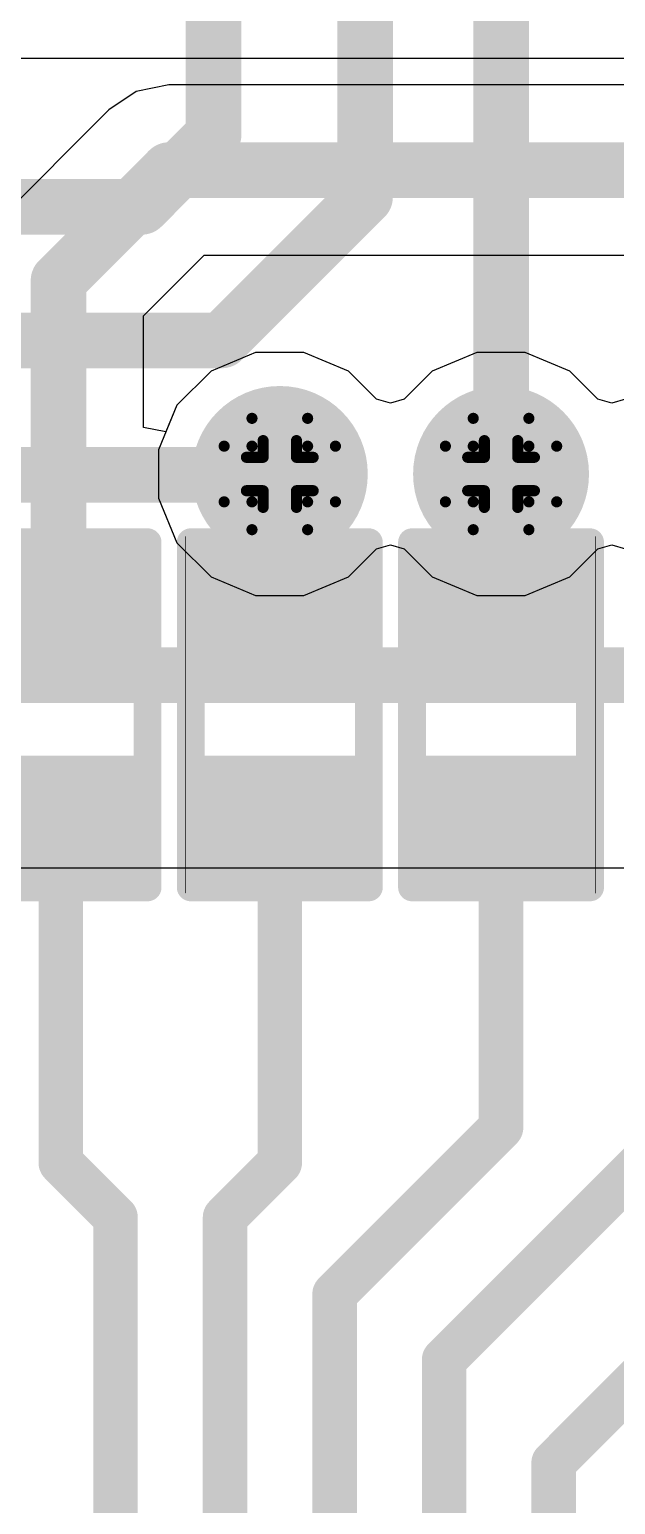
# Model space of a CAD drawing. Header units: inches. Extents: x -3 to 5259, y -3 to 5282.
# Drawn here: x 21.39 to 24.06, y 51.94 to 58.67 of the extents above; entities that cross this region are included whole.
import ezdxf

# ---------------------------------------------------------------- set-up
doc = ezdxf.new("R2010")
doc.units = ezdxf.units.IN
for name, color, linetype in [('Bottom Layer', 5, 'Continuous'), ('Bottom Solder', 6, 'Continuous'), ('Drill Drawing', 1, 'Continuous'), ('Layer 1', 16, 'Continuous'), ('Layer 2', 76, 'Continuous'), ('Top Layer', 1, 'Continuous'), ('Top Overlay', 2, 'Continuous'), ('Top Paste', 8, 'Continuous'), ('Top Solder', 216, 'Continuous'), ('Via Holes', 16, 'Continuous')]:
    doc.layers.add(name, color=color, linetype=linetype)

# ---------------------------------------------------------------- blocks, each defined once
blk = doc.blocks.new('R___0402_104')
at = {"layer": 'Top Layer'}
for points in [[(-0.6985, -0.3175), (-0.6985, 0.3175), (-0.2413, 0.3175), (-0.2413, -0.3175)], [(0.2413, -0.3175), (0.2413, 0.3175), (0.6985, 0.3175), (0.6985, -0.3175)]]:
    blk.add_hatch(color=1, dxfattribs=at).paths.add_polyline_path(points)
at = {"layer": 'Top Paste'}
for points in [[(-0.6985, -0.3175), (-0.6985, 0.3175), (-0.2413, 0.3175), (-0.2413, -0.3175)], [(0.2413, -0.3175), (0.2413, 0.3175), (0.6985, 0.3175), (0.6985, -0.3175)]]:
    blk.add_hatch(color=8, dxfattribs=at).paths.add_polyline_path(points)
at = {"layer": 'Top Solder'}
for points in [[(-0.7535, -0.3725), (-0.7535, 0.3725), (-0.1863, 0.3725), (-0.1863, -0.3725)], [(0.1863, -0.3725), (0.1863, 0.3725), (0.7535, 0.3725), (0.7535, -0.3725)]]:
    blk.add_hatch(color=216, dxfattribs=at).paths.add_polyline_path(points)
at = {"layer": 'Top Overlay'}
for points in [[(-0.7874, 0.4064, 0.127, 0.127, 0), (-0.7874, -0.4064, 0.127, 0.127, 0)], [(-0.7874, 0.4064, 0.127, 0.127, 0), (0.7874, 0.4064, 0.127, 0.127, 0)], [(0.7874, 0.4064, 0.127, 0.127, 0), (0.7874, -0.4064, 0.127, 0.127, 0)], [(-0.7874, -0.4064, 0.127, 0.127, 0), (0.7874, -0.4064, 0.127, 0.127, 0)], [(-0.8128, -0.4318, 0.00323, 0.00323, 0), (0.8128, -0.4318, 0.00323, 0.00323, 0)]]:
    blk.add_lwpolyline(points, format="xyseb", dxfattribs=at)
for points in [[(-0.8191, 0.4064, 0.0635, 0.0635, 1), (-0.7556, 0.4064, 0.0635, 0.0635, 1)], [(-0.8191, 0.4064, 0.0635, 0.0635, 1), (-0.7556, 0.4064, 0.0635, 0.0635, 1)], [(0.7556, 0.4064, 0.0635, 0.0635, 1), (0.8191, 0.4064, 0.0635, 0.0635, 1)], [(0.7556, 0.4064, 0.0635, 0.0635, 1), (0.8191, 0.4064, 0.0635, 0.0635, 1)], [(-0.8191, -0.4064, 0.0635, 0.0635, 1), (-0.7556, -0.4064, 0.0635, 0.0635, 1)], [(-0.8191, -0.4064, 0.0635, 0.0635, 1), (-0.7556, -0.4064, 0.0635, 0.0635, 1)], [(0.7556, -0.4064, 0.0635, 0.0635, 1), (0.8191, -0.4064, 0.0635, 0.0635, 1)], [(0.7556, -0.4064, 0.0635, 0.0635, 1), (0.8191, -0.4064, 0.0635, 0.0635, 1)], [(-0.8136, -0.4318, 0.00161, 0.00161, 1), (-0.812, -0.4318, 0.00161, 0.00161, 1)], [(0.812, -0.4318, 0.00161, 0.00161, 1), (0.8136, -0.4318, 0.00161, 0.00161, 1)]]:
    blk.add_lwpolyline(points, format="xyseb", close=True, dxfattribs=at)
blk = doc.blocks.new('R___0402_113')
at = {"layer": 'Top Layer'}
for points in [[(-0.6985, -0.3175), (-0.6985, 0.3175), (-0.2413, 0.3175), (-0.2413, -0.3175)], [(0.2413, -0.3175), (0.2413, 0.3175), (0.6985, 0.3175), (0.6985, -0.3175)]]:
    blk.add_hatch(color=1, dxfattribs=at).paths.add_polyline_path(points)
at = {"layer": 'Top Paste'}
for points in [[(-0.6985, -0.3175), (-0.6985, 0.3175), (-0.2413, 0.3175), (-0.2413, -0.3175)], [(0.2413, -0.3175), (0.2413, 0.3175), (0.6985, 0.3175), (0.6985, -0.3175)]]:
    blk.add_hatch(color=8, dxfattribs=at).paths.add_polyline_path(points)
at = {"layer": 'Top Solder'}
for points in [[(-0.7535, -0.3725), (-0.7535, 0.3725), (-0.1863, 0.3725), (-0.1863, -0.3725)], [(0.1863, -0.3725), (0.1863, 0.3725), (0.7535, 0.3725), (0.7535, -0.3725)]]:
    blk.add_hatch(color=216, dxfattribs=at).paths.add_polyline_path(points)
at = {"layer": 'Top Overlay'}
for points in [[(-0.7874, -0.4064, 0.127, 0.127, 0), (-0.7874, 0.4064, 0.127, 0.127, 0)], [(0.7874, 0.4064, 0.127, 0.127, 0), (-0.7874, 0.4064, 0.127, 0.127, 0)], [(0.7874, -0.4064, 0.127, 0.127, 0), (0.7874, 0.4064, 0.127, 0.127, 0)], [(0.7874, -0.4064, 0.127, 0.127, 0), (-0.7874, -0.4064, 0.127, 0.127, 0)], [(0.8128, -0.4318, 0.00323, 0.00323, 0), (-0.8128, -0.4318, 0.00323, 0.00323, 0)]]:
    blk.add_lwpolyline(points, format="xyseb", dxfattribs=at)
for points in [[(-0.8191, 0.4064, 0.0635, 0.0635, 1), (-0.7556, 0.4064, 0.0635, 0.0635, 1)], [(-0.8191, 0.4064, 0.0635, 0.0635, 1), (-0.7556, 0.4064, 0.0635, 0.0635, 1)], [(0.7556, 0.4064, 0.0635, 0.0635, 1), (0.8191, 0.4064, 0.0635, 0.0635, 1)], [(0.7556, 0.4064, 0.0635, 0.0635, 1), (0.8191, 0.4064, 0.0635, 0.0635, 1)], [(-0.8191, -0.4064, 0.0635, 0.0635, 1), (-0.7556, -0.4064, 0.0635, 0.0635, 1)], [(-0.8191, -0.4064, 0.0635, 0.0635, 1), (-0.7556, -0.4064, 0.0635, 0.0635, 1)], [(0.7556, -0.4064, 0.0635, 0.0635, 1), (0.8191, -0.4064, 0.0635, 0.0635, 1)], [(0.7556, -0.4064, 0.0635, 0.0635, 1), (0.8191, -0.4064, 0.0635, 0.0635, 1)], [(-0.8136, -0.4318, 0.00161, 0.00161, 1), (-0.812, -0.4318, 0.00161, 0.00161, 1)], [(0.812, -0.4318, 0.00161, 0.00161, 1), (0.8136, -0.4318, 0.00161, 0.00161, 1)]]:
    blk.add_lwpolyline(points, format="xyseb", close=True, dxfattribs=at)
blk = doc.blocks.new('R___0402_140')
at = {"layer": 'Top Layer'}
for points in [[(-0.6985, -0.3175), (-0.6985, 0.3175), (-0.2413, 0.3175), (-0.2413, -0.3175)], [(0.2413, -0.3175), (0.2413, 0.3175), (0.6985, 0.3175), (0.6985, -0.3175)]]:
    blk.add_hatch(color=1, dxfattribs=at).paths.add_polyline_path(points)
at = {"layer": 'Top Paste'}
for points in [[(-0.6985, -0.3175), (-0.6985, 0.3175), (-0.2413, 0.3175), (-0.2413, -0.3175)], [(0.2413, -0.3175), (0.2413, 0.3175), (0.6985, 0.3175), (0.6985, -0.3175)]]:
    blk.add_hatch(color=8, dxfattribs=at).paths.add_polyline_path(points)
at = {"layer": 'Top Solder'}
for points in [[(-0.7535, -0.3725), (-0.7535, 0.3725), (-0.1863, 0.3725), (-0.1863, -0.3725)], [(0.1863, -0.3725), (0.1863, 0.3725), (0.7535, 0.3725), (0.7535, -0.3725)]]:
    blk.add_hatch(color=216, dxfattribs=at).paths.add_polyline_path(points)
at = {"layer": 'Top Overlay'}
for points in [[(-0.7874, -0.4064, 0.127, 0.127, 0), (-0.7874, 0.4064, 0.127, 0.127, 0)], [(0.7874, 0.4064, 0.127, 0.127, 0), (-0.7874, 0.4064, 0.127, 0.127, 0)], [(0.7874, -0.4064, 0.127, 0.127, 0), (0.7874, 0.4064, 0.127, 0.127, 0)], [(0.7874, -0.4064, 0.127, 0.127, 0), (-0.7874, -0.4064, 0.127, 0.127, 0)], [(0.8128, -0.4318, 0.00323, 0.00323, 0), (-0.8128, -0.4318, 0.00323, 0.00323, 0)]]:
    blk.add_lwpolyline(points, format="xyseb", dxfattribs=at)
for points in [[(-0.8191, 0.4064, 0.0635, 0.0635, 1), (-0.7556, 0.4064, 0.0635, 0.0635, 1)], [(-0.8191, 0.4064, 0.0635, 0.0635, 1), (-0.7556, 0.4064, 0.0635, 0.0635, 1)], [(0.7556, 0.4064, 0.0635, 0.0635, 1), (0.8191, 0.4064, 0.0635, 0.0635, 1)], [(0.7556, 0.4064, 0.0635, 0.0635, 1), (0.8191, 0.4064, 0.0635, 0.0635, 1)], [(-0.8191, -0.4064, 0.0635, 0.0635, 1), (-0.7556, -0.4064, 0.0635, 0.0635, 1)], [(-0.8191, -0.4064, 0.0635, 0.0635, 1), (-0.7556, -0.4064, 0.0635, 0.0635, 1)], [(0.7556, -0.4064, 0.0635, 0.0635, 1), (0.8191, -0.4064, 0.0635, 0.0635, 1)], [(0.7556, -0.4064, 0.0635, 0.0635, 1), (0.8191, -0.4064, 0.0635, 0.0635, 1)], [(-0.8136, -0.4318, 0.00161, 0.00161, 1), (-0.812, -0.4318, 0.00161, 0.00161, 1)], [(0.812, -0.4318, 0.00161, 0.00161, 1), (0.8136, -0.4318, 0.00161, 0.00161, 1)]]:
    blk.add_lwpolyline(points, format="xyseb", close=True, dxfattribs=at)

msp = doc.modelspace()

# ---------------------------------------------------------------- hatches: boundary and pattern name
at = {"layer": 'Bottom Layer'}
h = msp.add_hatch(color=5, dxfattribs=at)
edge = h.paths.add_edge_path()
edge.add_arc((22.528, 56.642), 0.3, 0, 360)
h = msp.add_hatch(color=5, dxfattribs=at)
edge = h.paths.add_edge_path()
edge.add_arc((23.538, 56.642), 0.3, 0, 360)
at = {"layer": 'Bottom Solder'}
h = msp.add_hatch(color=6, dxfattribs=at)
edge = h.paths.add_edge_path()
edge.add_arc((22.528, 56.642), 0.4016, 0, 360)
h = msp.add_hatch(color=6, dxfattribs=at)
edge = h.paths.add_edge_path()
edge.add_arc((23.538, 56.642), 0.4016, 0, 360)
at = {"layer": 'Layer 1'}
h = msp.add_hatch(color=16, dxfattribs=at)
edge = h.paths.add_edge_path()
edge.add_arc((22.528, 56.642), 0.3, 0, 360)
h = msp.add_hatch(color=16, dxfattribs=at)
edge = h.paths.add_edge_path()
edge.add_arc((23.538, 56.642), 0.3, 0, 360)
at = {"layer": 'Layer 2'}
h = msp.add_hatch(color=76, dxfattribs=at)
edge = h.paths.add_edge_path()
edge.add_arc((22.528, 56.642), 0.3, 0, 360)
h = msp.add_hatch(color=76, dxfattribs=at)
edge = h.paths.add_edge_path()
edge.add_arc((23.538, 56.642), 0.3, 0, 360)
at = {"layer": 'Top Layer'}
h = msp.add_hatch(color=1, dxfattribs=at)
edge = h.paths.add_edge_path()
edge.add_arc((22.528, 56.642), 0.3, 0, 360)
h = msp.add_hatch(color=1, dxfattribs=at)
edge = h.paths.add_edge_path()
edge.add_arc((23.538, 56.642), 0.3, 0, 360)
at = {"layer": 'Top Solder'}
h = msp.add_hatch(color=216, dxfattribs=at)
edge = h.paths.add_edge_path()
edge.add_arc((22.528, 56.642), 0.4016, 0, 360)
h = msp.add_hatch(color=216, dxfattribs=at)
edge = h.paths.add_edge_path()
edge.add_arc((23.538, 56.642), 0.4016, 0, 360)
at = {"layer": 'Via Holes'}
h = msp.add_hatch(color=7, dxfattribs=at)
edge = h.paths.add_edge_path()
edge.add_arc((22.528, 56.642), 0.15, 0, 360)
h = msp.add_hatch(color=7, dxfattribs=at)
edge = h.paths.add_edge_path()
edge.add_arc((23.538, 56.642), 0.15, 0, 360)

# ---------------------------------------------------------------- linework, layer by layer
at = {"layer": 'Bottom Layer'}
for p, q in [((4.6648, 58.5395), (29.4175, 58.5395)), ((22.4178, 57.196), (22.2142, 57.1117)), ((22.6382, 57.196), (22.4178, 57.196)), ((22.8418, 57.1117), (22.6382, 57.196)), ((23.4278, 57.196), (23.2242, 57.1117)), ((23.6482, 57.196), (23.4278, 57.196)), ((23.8518, 57.1117), (23.6482, 57.196)), ((22.2142, 57.1117), (22.0583, 56.9558)), ((22.9698, 56.9836), (22.8418, 57.1117)), ((23.2242, 57.1117), (23.0961, 56.9836)), ((23.9799, 56.9836), (23.8518, 57.1117)), ((22.0583, 56.9558), (21.974, 56.7522)), ((23.033, 56.9658), (22.9698, 56.9836)), ((23.0961, 56.9836), (23.033, 56.9658)), ((24.043, 56.9658), (23.9799, 56.9836)), ((24.1061, 56.9836), (24.043, 56.9658)), ((21.974, 56.7522), (21.974, 56.5318)), ((21.974, 56.5318), (22.0583, 56.3282)), ((22.0583, 56.3282), (22.2142, 56.1723)), ((22.8418, 56.1723), (22.9698, 56.3004)), ((22.9698, 56.3004), (23.033, 56.3182)), ((23.033, 56.3182), (23.0961, 56.3004)), ((23.0961, 56.3004), (23.2242, 56.1723)), ((23.8518, 56.1723), (23.9799, 56.3004)), ((23.9799, 56.3004), (24.043, 56.3182)), ((24.043, 56.3182), (24.1061, 56.3004)), ((22.2142, 56.1723), (22.4178, 56.088)), ((22.6382, 56.088), (22.8418, 56.1723)), ((23.2242, 56.1723), (23.4278, 56.088)), ((23.6482, 56.088), (23.8518, 56.1723)), ((22.4178, 56.088), (22.6382, 56.088)), ((23.4278, 56.088), (23.6482, 56.088))]:
    msp.add_line(p, q, dxfattribs=at)
at = {"layer": 'Drill Drawing'}
for points in [[(22.401, 56.769, 0.0508, 0.0508, 0), (22.401, 56.896, 0.0508, 0.0508, 0)], [(22.401, 56.896, 0.0508, 0.0508, 0), (22.655, 56.896, 0.0508, 0.0508, 0)], [(22.655, 56.769, 0.0508, 0.0508, 0), (22.655, 56.896, 0.0508, 0.0508, 0)], [(23.411, 56.769, 0.0508, 0.0508, 0), (23.411, 56.896, 0.0508, 0.0508, 0)], [(23.411, 56.896, 0.0508, 0.0508, 0), (23.665, 56.896, 0.0508, 0.0508, 0)], [(23.665, 56.769, 0.0508, 0.0508, 0), (23.665, 56.896, 0.0508, 0.0508, 0)], [(22.4518, 56.7182, 0.0508, 0.0508, 0), (22.4518, 56.7944, 0.0508, 0.0508, 0)], [(22.4518, 56.7944, 0.0508, 0.0508, 0), (22.6042, 56.7944, 0.0508, 0.0508, 0)], [(22.6042, 56.7182, 0.0508, 0.0508, 0), (22.6042, 56.7944, 0.0508, 0.0508, 0)], [(23.4618, 56.7182, 0.0508, 0.0508, 0), (23.4618, 56.7944, 0.0508, 0.0508, 0)], [(23.4618, 56.7944, 0.0508, 0.0508, 0), (23.6142, 56.7944, 0.0508, 0.0508, 0)], [(23.6142, 56.7182, 0.0508, 0.0508, 0), (23.6142, 56.7944, 0.0508, 0.0508, 0)], [(22.274, 56.515, 0.0508, 0.0508, 0), (22.274, 56.769, 0.0508, 0.0508, 0)], [(22.274, 56.769, 0.0508, 0.0508, 0), (22.401, 56.769, 0.0508, 0.0508, 0)], [(22.3756, 56.5658, 0.0508, 0.0508, 0), (22.3756, 56.7182, 0.0508, 0.0508, 0)], [(22.3756, 56.7182, 0.0508, 0.0508, 0), (22.4518, 56.7182, 0.0508, 0.0508, 0)], [(22.6042, 56.7182, 0.0508, 0.0508, 0), (22.6804, 56.7182, 0.0508, 0.0508, 0)], [(22.655, 56.769, 0.0508, 0.0508, 0), (22.782, 56.769, 0.0508, 0.0508, 0)], [(22.6804, 56.5658, 0.0508, 0.0508, 0), (22.6804, 56.7182, 0.0508, 0.0508, 0)], [(22.782, 56.515, 0.0508, 0.0508, 0), (22.782, 56.769, 0.0508, 0.0508, 0)], [(23.284, 56.515, 0.0508, 0.0508, 0), (23.284, 56.769, 0.0508, 0.0508, 0)], [(23.284, 56.769, 0.0508, 0.0508, 0), (23.411, 56.769, 0.0508, 0.0508, 0)], [(23.3856, 56.5658, 0.0508, 0.0508, 0), (23.3856, 56.7182, 0.0508, 0.0508, 0)], [(23.3856, 56.7182, 0.0508, 0.0508, 0), (23.4618, 56.7182, 0.0508, 0.0508, 0)], [(23.6142, 56.7182, 0.0508, 0.0508, 0), (23.6904, 56.7182, 0.0508, 0.0508, 0)], [(23.665, 56.769, 0.0508, 0.0508, 0), (23.792, 56.769, 0.0508, 0.0508, 0)], [(23.6904, 56.5658, 0.0508, 0.0508, 0), (23.6904, 56.7182, 0.0508, 0.0508, 0)], [(23.792, 56.515, 0.0508, 0.0508, 0), (23.792, 56.769, 0.0508, 0.0508, 0)], [(22.274, 56.515, 0.0508, 0.0508, 0), (22.401, 56.515, 0.0508, 0.0508, 0)], [(22.3756, 56.5658, 0.0508, 0.0508, 0), (22.4518, 56.5658, 0.0508, 0.0508, 0)], [(22.401, 56.388, 0.0508, 0.0508, 0), (22.401, 56.515, 0.0508, 0.0508, 0)], [(22.4518, 56.4896, 0.0508, 0.0508, 0), (22.4518, 56.5658, 0.0508, 0.0508, 0)], [(22.6042, 56.5658, 0.0508, 0.0508, 0), (22.6804, 56.5658, 0.0508, 0.0508, 0)], [(22.6042, 56.4896, 0.0508, 0.0508, 0), (22.6042, 56.5658, 0.0508, 0.0508, 0)], [(22.655, 56.515, 0.0508, 0.0508, 0), (22.782, 56.515, 0.0508, 0.0508, 0)], [(22.655, 56.388, 0.0508, 0.0508, 0), (22.655, 56.515, 0.0508, 0.0508, 0)], [(23.284, 56.515, 0.0508, 0.0508, 0), (23.411, 56.515, 0.0508, 0.0508, 0)], [(23.3856, 56.5658, 0.0508, 0.0508, 0), (23.4618, 56.5658, 0.0508, 0.0508, 0)], [(23.411, 56.388, 0.0508, 0.0508, 0), (23.411, 56.515, 0.0508, 0.0508, 0)], [(23.4618, 56.4896, 0.0508, 0.0508, 0), (23.4618, 56.5658, 0.0508, 0.0508, 0)], [(23.6142, 56.5658, 0.0508, 0.0508, 0), (23.6904, 56.5658, 0.0508, 0.0508, 0)], [(23.6142, 56.4896, 0.0508, 0.0508, 0), (23.6142, 56.5658, 0.0508, 0.0508, 0)], [(23.665, 56.515, 0.0508, 0.0508, 0), (23.792, 56.515, 0.0508, 0.0508, 0)], [(23.665, 56.388, 0.0508, 0.0508, 0), (23.665, 56.515, 0.0508, 0.0508, 0)], [(22.4518, 56.4896, 0.0508, 0.0508, 0), (22.6042, 56.4896, 0.0508, 0.0508, 0)], [(23.4618, 56.4896, 0.0508, 0.0508, 0), (23.6142, 56.4896, 0.0508, 0.0508, 0)], [(22.401, 56.388, 0.0508, 0.0508, 0), (22.655, 56.388, 0.0508, 0.0508, 0)], [(23.411, 56.388, 0.0508, 0.0508, 0), (23.665, 56.388, 0.0508, 0.0508, 0)]]:
    msp.add_lwpolyline(points, format="xyseb", dxfattribs=at)
for points in [[(22.3883, 56.896, 0.0254, 0.0254, 1), (22.4137, 56.896, 0.0254, 0.0254, 1)], [(22.3883, 56.896, 0.0254, 0.0254, 1), (22.4137, 56.896, 0.0254, 0.0254, 1)], [(22.6423, 56.896, 0.0254, 0.0254, 1), (22.6677, 56.896, 0.0254, 0.0254, 1)], [(22.6423, 56.896, 0.0254, 0.0254, 1), (22.6677, 56.896, 0.0254, 0.0254, 1)], [(23.3983, 56.896, 0.0254, 0.0254, 1), (23.4237, 56.896, 0.0254, 0.0254, 1)], [(23.3983, 56.896, 0.0254, 0.0254, 1), (23.4237, 56.896, 0.0254, 0.0254, 1)], [(23.6523, 56.896, 0.0254, 0.0254, 1), (23.6777, 56.896, 0.0254, 0.0254, 1)], [(23.6523, 56.896, 0.0254, 0.0254, 1), (23.6777, 56.896, 0.0254, 0.0254, 1)], [(22.4391, 56.7944, 0.0254, 0.0254, 1), (22.4645, 56.7944, 0.0254, 0.0254, 1)], [(22.4391, 56.7944, 0.0254, 0.0254, 1), (22.4645, 56.7944, 0.0254, 0.0254, 1)], [(22.5915, 56.7944, 0.0254, 0.0254, 1), (22.6169, 56.7944, 0.0254, 0.0254, 1)], [(22.5915, 56.7944, 0.0254, 0.0254, 1), (22.6169, 56.7944, 0.0254, 0.0254, 1)], [(23.4491, 56.7944, 0.0254, 0.0254, 1), (23.4745, 56.7944, 0.0254, 0.0254, 1)], [(23.4491, 56.7944, 0.0254, 0.0254, 1), (23.4745, 56.7944, 0.0254, 0.0254, 1)], [(23.6015, 56.7944, 0.0254, 0.0254, 1), (23.6269, 56.7944, 0.0254, 0.0254, 1)], [(23.6015, 56.7944, 0.0254, 0.0254, 1), (23.6269, 56.7944, 0.0254, 0.0254, 1)], [(22.2613, 56.769, 0.0254, 0.0254, 1), (22.2867, 56.769, 0.0254, 0.0254, 1)], [(22.2613, 56.769, 0.0254, 0.0254, 1), (22.2867, 56.769, 0.0254, 0.0254, 1)], [(22.3629, 56.7182, 0.0254, 0.0254, 1), (22.3883, 56.7182, 0.0254, 0.0254, 1)], [(22.3629, 56.7182, 0.0254, 0.0254, 1), (22.3883, 56.7182, 0.0254, 0.0254, 1)], [(22.3883, 56.769, 0.0254, 0.0254, 1), (22.4137, 56.769, 0.0254, 0.0254, 1)], [(22.3883, 56.769, 0.0254, 0.0254, 1), (22.4137, 56.769, 0.0254, 0.0254, 1)], [(22.4391, 56.7182, 0.0254, 0.0254, 1), (22.4645, 56.7182, 0.0254, 0.0254, 1)], [(22.4391, 56.7182, 0.0254, 0.0254, 1), (22.4645, 56.7182, 0.0254, 0.0254, 1)], [(22.5915, 56.7182, 0.0254, 0.0254, 1), (22.6169, 56.7182, 0.0254, 0.0254, 1)], [(22.5915, 56.7182, 0.0254, 0.0254, 1), (22.6169, 56.7182, 0.0254, 0.0254, 1)], [(22.6423, 56.769, 0.0254, 0.0254, 1), (22.6677, 56.769, 0.0254, 0.0254, 1)], [(22.6423, 56.769, 0.0254, 0.0254, 1), (22.6677, 56.769, 0.0254, 0.0254, 1)], [(22.6677, 56.7182, 0.0254, 0.0254, 1), (22.6931, 56.7182, 0.0254, 0.0254, 1)], [(22.6677, 56.7182, 0.0254, 0.0254, 1), (22.6931, 56.7182, 0.0254, 0.0254, 1)], [(22.7693, 56.769, 0.0254, 0.0254, 1), (22.7947, 56.769, 0.0254, 0.0254, 1)], [(22.7693, 56.769, 0.0254, 0.0254, 1), (22.7947, 56.769, 0.0254, 0.0254, 1)], [(23.2713, 56.769, 0.0254, 0.0254, 1), (23.2967, 56.769, 0.0254, 0.0254, 1)], [(23.2713, 56.769, 0.0254, 0.0254, 1), (23.2967, 56.769, 0.0254, 0.0254, 1)], [(23.3729, 56.7182, 0.0254, 0.0254, 1), (23.3983, 56.7182, 0.0254, 0.0254, 1)], [(23.3729, 56.7182, 0.0254, 0.0254, 1), (23.3983, 56.7182, 0.0254, 0.0254, 1)], [(23.3983, 56.769, 0.0254, 0.0254, 1), (23.4237, 56.769, 0.0254, 0.0254, 1)], [(23.3983, 56.769, 0.0254, 0.0254, 1), (23.4237, 56.769, 0.0254, 0.0254, 1)], [(23.4491, 56.7182, 0.0254, 0.0254, 1), (23.4745, 56.7182, 0.0254, 0.0254, 1)], [(23.4491, 56.7182, 0.0254, 0.0254, 1), (23.4745, 56.7182, 0.0254, 0.0254, 1)], [(23.6015, 56.7182, 0.0254, 0.0254, 1), (23.6269, 56.7182, 0.0254, 0.0254, 1)], [(23.6015, 56.7182, 0.0254, 0.0254, 1), (23.6269, 56.7182, 0.0254, 0.0254, 1)], [(23.6523, 56.769, 0.0254, 0.0254, 1), (23.6777, 56.769, 0.0254, 0.0254, 1)], [(23.6523, 56.769, 0.0254, 0.0254, 1), (23.6777, 56.769, 0.0254, 0.0254, 1)], [(23.6777, 56.7182, 0.0254, 0.0254, 1), (23.7031, 56.7182, 0.0254, 0.0254, 1)], [(23.6777, 56.7182, 0.0254, 0.0254, 1), (23.7031, 56.7182, 0.0254, 0.0254, 1)], [(23.7793, 56.769, 0.0254, 0.0254, 1), (23.8047, 56.769, 0.0254, 0.0254, 1)], [(23.7793, 56.769, 0.0254, 0.0254, 1), (23.8047, 56.769, 0.0254, 0.0254, 1)], [(22.2613, 56.515, 0.0254, 0.0254, 1), (22.2867, 56.515, 0.0254, 0.0254, 1)], [(22.2613, 56.515, 0.0254, 0.0254, 1), (22.2867, 56.515, 0.0254, 0.0254, 1)], [(22.3629, 56.5658, 0.0254, 0.0254, 1), (22.3883, 56.5658, 0.0254, 0.0254, 1)], [(22.3629, 56.5658, 0.0254, 0.0254, 1), (22.3883, 56.5658, 0.0254, 0.0254, 1)], [(22.3883, 56.515, 0.0254, 0.0254, 1), (22.4137, 56.515, 0.0254, 0.0254, 1)], [(22.3883, 56.515, 0.0254, 0.0254, 1), (22.4137, 56.515, 0.0254, 0.0254, 1)], [(22.4391, 56.5658, 0.0254, 0.0254, 1), (22.4645, 56.5658, 0.0254, 0.0254, 1)], [(22.4391, 56.5658, 0.0254, 0.0254, 1), (22.4645, 56.5658, 0.0254, 0.0254, 1)], [(22.5915, 56.5658, 0.0254, 0.0254, 1), (22.6169, 56.5658, 0.0254, 0.0254, 1)], [(22.5915, 56.5658, 0.0254, 0.0254, 1), (22.6169, 56.5658, 0.0254, 0.0254, 1)], [(22.6423, 56.515, 0.0254, 0.0254, 1), (22.6677, 56.515, 0.0254, 0.0254, 1)], [(22.6423, 56.515, 0.0254, 0.0254, 1), (22.6677, 56.515, 0.0254, 0.0254, 1)], [(22.6677, 56.5658, 0.0254, 0.0254, 1), (22.6931, 56.5658, 0.0254, 0.0254, 1)], [(22.6677, 56.5658, 0.0254, 0.0254, 1), (22.6931, 56.5658, 0.0254, 0.0254, 1)], [(22.7693, 56.515, 0.0254, 0.0254, 1), (22.7947, 56.515, 0.0254, 0.0254, 1)], [(22.7693, 56.515, 0.0254, 0.0254, 1), (22.7947, 56.515, 0.0254, 0.0254, 1)], [(23.2713, 56.515, 0.0254, 0.0254, 1), (23.2967, 56.515, 0.0254, 0.0254, 1)], [(23.2713, 56.515, 0.0254, 0.0254, 1), (23.2967, 56.515, 0.0254, 0.0254, 1)], [(23.3729, 56.5658, 0.0254, 0.0254, 1), (23.3983, 56.5658, 0.0254, 0.0254, 1)], [(23.3729, 56.5658, 0.0254, 0.0254, 1), (23.3983, 56.5658, 0.0254, 0.0254, 1)], [(23.3983, 56.515, 0.0254, 0.0254, 1), (23.4237, 56.515, 0.0254, 0.0254, 1)], [(23.3983, 56.515, 0.0254, 0.0254, 1), (23.4237, 56.515, 0.0254, 0.0254, 1)], [(23.4491, 56.5658, 0.0254, 0.0254, 1), (23.4745, 56.5658, 0.0254, 0.0254, 1)], [(23.4491, 56.5658, 0.0254, 0.0254, 1), (23.4745, 56.5658, 0.0254, 0.0254, 1)], [(23.6015, 56.5658, 0.0254, 0.0254, 1), (23.6269, 56.5658, 0.0254, 0.0254, 1)], [(23.6015, 56.5658, 0.0254, 0.0254, 1), (23.6269, 56.5658, 0.0254, 0.0254, 1)], [(23.6523, 56.515, 0.0254, 0.0254, 1), (23.6777, 56.515, 0.0254, 0.0254, 1)], [(23.6523, 56.515, 0.0254, 0.0254, 1), (23.6777, 56.515, 0.0254, 0.0254, 1)], [(23.6777, 56.5658, 0.0254, 0.0254, 1), (23.7031, 56.5658, 0.0254, 0.0254, 1)], [(23.6777, 56.5658, 0.0254, 0.0254, 1), (23.7031, 56.5658, 0.0254, 0.0254, 1)], [(23.7793, 56.515, 0.0254, 0.0254, 1), (23.8047, 56.515, 0.0254, 0.0254, 1)], [(23.7793, 56.515, 0.0254, 0.0254, 1), (23.8047, 56.515, 0.0254, 0.0254, 1)], [(22.4391, 56.4896, 0.0254, 0.0254, 1), (22.4645, 56.4896, 0.0254, 0.0254, 1)], [(22.4391, 56.4896, 0.0254, 0.0254, 1), (22.4645, 56.4896, 0.0254, 0.0254, 1)], [(22.5915, 56.4896, 0.0254, 0.0254, 1), (22.6169, 56.4896, 0.0254, 0.0254, 1)], [(22.5915, 56.4896, 0.0254, 0.0254, 1), (22.6169, 56.4896, 0.0254, 0.0254, 1)], [(23.4491, 56.4896, 0.0254, 0.0254, 1), (23.4745, 56.4896, 0.0254, 0.0254, 1)], [(23.4491, 56.4896, 0.0254, 0.0254, 1), (23.4745, 56.4896, 0.0254, 0.0254, 1)], [(23.6015, 56.4896, 0.0254, 0.0254, 1), (23.6269, 56.4896, 0.0254, 0.0254, 1)], [(23.6015, 56.4896, 0.0254, 0.0254, 1), (23.6269, 56.4896, 0.0254, 0.0254, 1)], [(22.3883, 56.388, 0.0254, 0.0254, 1), (22.4137, 56.388, 0.0254, 0.0254, 1)], [(22.3883, 56.388, 0.0254, 0.0254, 1), (22.4137, 56.388, 0.0254, 0.0254, 1)], [(22.6423, 56.388, 0.0254, 0.0254, 1), (22.6677, 56.388, 0.0254, 0.0254, 1)], [(22.6423, 56.388, 0.0254, 0.0254, 1), (22.6677, 56.388, 0.0254, 0.0254, 1)], [(23.3983, 56.388, 0.0254, 0.0254, 1), (23.4237, 56.388, 0.0254, 0.0254, 1)], [(23.3983, 56.388, 0.0254, 0.0254, 1), (23.4237, 56.388, 0.0254, 0.0254, 1)], [(23.6523, 56.388, 0.0254, 0.0254, 1), (23.6777, 56.388, 0.0254, 0.0254, 1)], [(23.6523, 56.388, 0.0254, 0.0254, 1), (23.6777, 56.388, 0.0254, 0.0254, 1)]]:
    msp.add_lwpolyline(points, format="xyseb", close=True, dxfattribs=at)
at = {"layer": 'Layer 1'}
for p, q in [((22.4178, 57.196), (22.2142, 57.1117)), ((22.6382, 57.196), (22.4178, 57.196)), ((22.8418, 57.1117), (22.6382, 57.196)), ((23.4278, 57.196), (23.2242, 57.1117)), ((23.6482, 57.196), (23.4278, 57.196)), ((23.8518, 57.1117), (23.6482, 57.196)), ((22.2142, 57.1117), (22.0583, 56.9558)), ((22.9698, 56.9836), (22.8418, 57.1117)), ((23.2242, 57.1117), (23.0961, 56.9836)), ((23.9799, 56.9836), (23.8518, 57.1117)), ((22.0583, 56.9558), (21.974, 56.7522)), ((23.033, 56.9658), (22.9698, 56.9836)), ((23.0961, 56.9836), (23.033, 56.9658)), ((24.043, 56.9658), (23.9799, 56.9836)), ((24.1061, 56.9836), (24.043, 56.9658)), ((21.974, 56.7522), (21.974, 56.5318)), ((21.974, 56.5318), (22.0583, 56.3282)), ((22.0583, 56.3282), (22.2142, 56.1723)), ((22.8418, 56.1723), (22.9698, 56.3004)), ((22.9698, 56.3004), (23.033, 56.3182)), ((23.033, 56.3182), (23.0961, 56.3004)), ((23.0961, 56.3004), (23.2242, 56.1723)), ((23.8518, 56.1723), (23.9799, 56.3004)), ((23.9799, 56.3004), (24.043, 56.3182)), ((24.043, 56.3182), (24.1061, 56.3004)), ((22.2142, 56.1723), (22.4178, 56.088)), ((22.6382, 56.088), (22.8418, 56.1723)), ((23.2242, 56.1723), (23.4278, 56.088)), ((23.6482, 56.088), (23.8518, 56.1723)), ((22.4178, 56.088), (22.6382, 56.088)), ((23.4278, 56.088), (23.6482, 56.088))]:
    msp.add_line(p, q, dxfattribs=at)
at = {"layer": 'Layer 2'}
msp.add_line((12.3134, 54.8449), (25.4904, 54.8449), dxfattribs=at)
for points in [[(22.2255, 58.1885, 0.254, 0.254, 0), (22.2255, 73.0217, 0.254, 0.254, 0)], [(22.9171, 57.9051, 0.254, 0.254, 0), (22.9171, 72.8019, 0.254, 0.254, 0)], [(23.538, 56.642, 0.254, 0.254, 0), (23.538, 72.4202, 0.254, 0.254, 0)], [(21.8982, 57.8612, 0.254, 0.254, 0), (22.2255, 58.1885, 0.254, 0.254, 0)], [(22.2636, 57.2516, 0.254, 0.254, 0), (22.9171, 57.9051, 0.254, 0.254, 0)], [(17.4882, 57.8612, 0.254, 0.254, 0), (21.8982, 57.8612, 0.254, 0.254, 0)], [(16.468, 57.2516, 0.254, 0.254, 0), (22.2636, 57.2516, 0.254, 0.254, 0)], [(11.2426, 56.6382, 0.254, 0.254, 0), (22.528, 56.6382, 0.254, 0.254, 0)], [(14.7014, 55.7249, 0.254, 0.254, 0), (26.0454, 55.7249, 0.254, 0.254, 0)]]:
    msp.add_lwpolyline(points, format="xyseb", dxfattribs=at)
for points in [[(22.162, 58.1885, 0.127, 0.127, 1), (22.289, 58.1885, 0.127, 0.127, 1)], [(22.162, 58.1885, 0.127, 0.127, 1), (22.289, 58.1885, 0.127, 0.127, 1)], [(22.8536, 57.9051, 0.127, 0.127, 1), (22.9806, 57.9051, 0.127, 0.127, 1)], [(22.8536, 57.9051, 0.127, 0.127, 1), (22.9806, 57.9051, 0.127, 0.127, 1)], [(21.8347, 57.8612, 0.127, 0.127, 1), (21.9617, 57.8612, 0.127, 0.127, 1)], [(21.8347, 57.8612, 0.127, 0.127, 1), (21.9617, 57.8612, 0.127, 0.127, 1)], [(22.2001, 57.2516, 0.127, 0.127, 1), (22.3271, 57.2516, 0.127, 0.127, 1)], [(22.2001, 57.2516, 0.127, 0.127, 1), (22.3271, 57.2516, 0.127, 0.127, 1)], [(22.4645, 56.6382, 0.127, 0.127, 1), (22.5915, 56.6382, 0.127, 0.127, 1)], [(23.4745, 56.642, 0.127, 0.127, 1), (23.6015, 56.642, 0.127, 0.127, 1)]]:
    msp.add_lwpolyline(points, format="xyseb", close=True, dxfattribs=at)
at = {"layer": 'Top Layer'}
for p, q in [((21.873, 58.3875), (21.747, 58.3033)), ((22.0217, 58.4171), (21.873, 58.3875)), ((29.1079, 58.4171), (22.0217, 58.4171)), ((21.747, 58.3033), (21.2433, 57.7996)), ((21.9064, 57.364), (22.1826, 57.6401)), ((22.1826, 57.6401), (29.1079, 57.6401)), ((21.9064, 56.8546), (21.9064, 57.364)), ((22.4178, 57.196), (22.2142, 57.1117)), ((22.6382, 57.196), (22.4178, 57.196)), ((22.8418, 57.1117), (22.6382, 57.196)), ((23.4278, 57.196), (23.2242, 57.1117)), ((23.6482, 57.196), (23.4278, 57.196)), ((23.8518, 57.1117), (23.6482, 57.196)), ((22.2142, 57.1117), (22.0583, 56.9558)), ((22.9698, 56.9836), (22.8418, 57.1117)), ((23.2242, 57.1117), (23.0961, 56.9836)), ((23.9799, 56.9836), (23.8518, 57.1117)), ((22.0583, 56.9558), (22.008, 56.8344)), ((23.033, 56.9658), (22.9698, 56.9836)), ((23.0961, 56.9836), (23.033, 56.9658)), ((24.043, 56.9658), (23.9799, 56.9836)), ((24.1061, 56.9836), (24.043, 56.9658)), ((22.008, 56.8344), (21.9064, 56.8546))]:
    msp.add_line(p, q, dxfattribs=at)
for points in [[(21.518, 57.5249, 0.254, 0.254, 0), (22.0217, 58.0286, 0.254, 0.254, 0)], [(22.0217, 58.0286, 0.254, 0.254, 0), (29.1079, 58.0286, 0.254, 0.254, 0)], [(21.518, 56.0132, 0.254, 0.254, 0), (21.518, 57.5249, 0.254, 0.254, 0)], [(22.528, 56.0132, 0.381, 0.381, 0), (22.528, 56.642, 0.381, 0.381, 0)], [(23.538, 56.0132, 0.381, 0.381, 0), (23.538, 56.642, 0.381, 0.381, 0)], [(21.5281, 53.4999, 0.2032, 0.2032, 0), (21.5281, 55.0734, 0.2032, 0.2032, 0)], [(22.528, 53.4999, 0.2032, 0.2032, 0), (22.528, 55.0734, 0.2032, 0.2032, 0)], [(23.538, 53.6599, 0.2032, 0.2032, 0), (23.538, 55.0734, 0.2032, 0.2032, 0)], [(23.7781, 52.1301, 0.2032, 0.2032, 0), (25.558, 53.91, 0.2032, 0.2032, 0)], [(23.2781, 52.6, 0.2032, 0.2032, 0), (24.548, 53.8699, 0.2032, 0.2032, 0)], [(22.7781, 52.9, 0.2032, 0.2032, 0), (23.538, 53.6599, 0.2032, 0.2032, 0)], [(21.5281, 53.4999, 0.2032, 0.2032, 0), (21.7781, 53.25, 0.2032, 0.2032, 0)], [(22.2781, 53.25, 0.2032, 0.2032, 0), (22.528, 53.4999, 0.2032, 0.2032, 0)], [(21.7781, 49.9738, 0.2032, 0.2032, 0), (21.7781, 53.25, 0.2032, 0.2032, 0)], [(22.2781, 49.9738, 0.2032, 0.2032, 0), (22.2781, 53.25, 0.2032, 0.2032, 0)], [(22.7781, 49.9738, 0.2032, 0.2032, 0), (22.7781, 52.9, 0.2032, 0.2032, 0)], [(23.2781, 49.9738, 0.2032, 0.2032, 0), (23.2781, 52.6, 0.2032, 0.2032, 0)], [(23.7781, 49.9738, 0.2032, 0.2032, 0), (23.7781, 52.1301, 0.2032, 0.2032, 0)]]:
    msp.add_lwpolyline(points, format="xyseb", dxfattribs=at)
for points in [[(21.9582, 58.0286, 0.127, 0.127, 1), (22.0852, 58.0286, 0.127, 0.127, 1)], [(21.9582, 58.0286, 0.127, 0.127, 1), (22.0852, 58.0286, 0.127, 0.127, 1)], [(21.4545, 57.5249, 0.127, 0.127, 1), (21.5815, 57.5249, 0.127, 0.127, 1)], [(21.4545, 57.5249, 0.127, 0.127, 1), (21.5815, 57.5249, 0.127, 0.127, 1)], [(22.4327, 56.642, 0.1905, 0.1905, 1), (22.6232, 56.642, 0.1905, 0.1905, 1)], [(23.4427, 56.642, 0.1905, 0.1905, 1), (23.6332, 56.642, 0.1905, 0.1905, 1)], [(22.4327, 56.0132, 0.1905, 0.1905, 1), (22.6232, 56.0132, 0.1905, 0.1905, 1)], [(23.4427, 56.0132, 0.1905, 0.1905, 1), (23.6332, 56.0132, 0.1905, 0.1905, 1)], [(21.4545, 56.0132, 0.127, 0.127, 1), (21.5815, 56.0132, 0.127, 0.127, 1)], [(21.4773, 55.0734, 0.1016, 0.1016, 1), (21.5789, 55.0734, 0.1016, 0.1016, 1)], [(22.4772, 55.0734, 0.1016, 0.1016, 1), (22.5788, 55.0734, 0.1016, 0.1016, 1)], [(23.4872, 55.0734, 0.1016, 0.1016, 1), (23.5888, 55.0734, 0.1016, 0.1016, 1)], [(23.4872, 53.6599, 0.1016, 0.1016, 1), (23.5888, 53.6599, 0.1016, 0.1016, 1)], [(23.4872, 53.6599, 0.1016, 0.1016, 1), (23.5888, 53.6599, 0.1016, 0.1016, 1)], [(21.4773, 53.4999, 0.1016, 0.1016, 1), (21.5789, 53.4999, 0.1016, 0.1016, 1)], [(21.4773, 53.4999, 0.1016, 0.1016, 1), (21.5789, 53.4999, 0.1016, 0.1016, 1)], [(22.4772, 53.4999, 0.1016, 0.1016, 1), (22.5788, 53.4999, 0.1016, 0.1016, 1)], [(22.4772, 53.4999, 0.1016, 0.1016, 1), (22.5788, 53.4999, 0.1016, 0.1016, 1)], [(21.7273, 53.25, 0.1016, 0.1016, 1), (21.8289, 53.25, 0.1016, 0.1016, 1)], [(21.7273, 53.25, 0.1016, 0.1016, 1), (21.8289, 53.25, 0.1016, 0.1016, 1)], [(22.2273, 53.25, 0.1016, 0.1016, 1), (22.3289, 53.25, 0.1016, 0.1016, 1)], [(22.2273, 53.25, 0.1016, 0.1016, 1), (22.3289, 53.25, 0.1016, 0.1016, 1)], [(22.7273, 52.9, 0.1016, 0.1016, 1), (22.8289, 52.9, 0.1016, 0.1016, 1)], [(22.7273, 52.9, 0.1016, 0.1016, 1), (22.8289, 52.9, 0.1016, 0.1016, 1)], [(23.2273, 52.6, 0.1016, 0.1016, 1), (23.3289, 52.6, 0.1016, 0.1016, 1)], [(23.2273, 52.6, 0.1016, 0.1016, 1), (23.3289, 52.6, 0.1016, 0.1016, 1)], [(23.7273, 52.1301, 0.1016, 0.1016, 1), (23.8289, 52.1301, 0.1016, 0.1016, 1)], [(23.7273, 52.1301, 0.1016, 0.1016, 1), (23.8289, 52.1301, 0.1016, 0.1016, 1)]]:
    msp.add_lwpolyline(points, format="xyseb", close=True, dxfattribs=at)

# ---------------------------------------------------------------- block references
for name, p, rotation in [('R___0402_140', (21.518, 55.5433), 270), ('R___0402_113', (22.528, 55.5433), 270), ('R___0402_104', (23.538, 55.5433), 90)]:
    msp.add_blockref(name, p, dxfattribs=dict(rotation=rotation))

doc.saveas('drawing.dxf')
